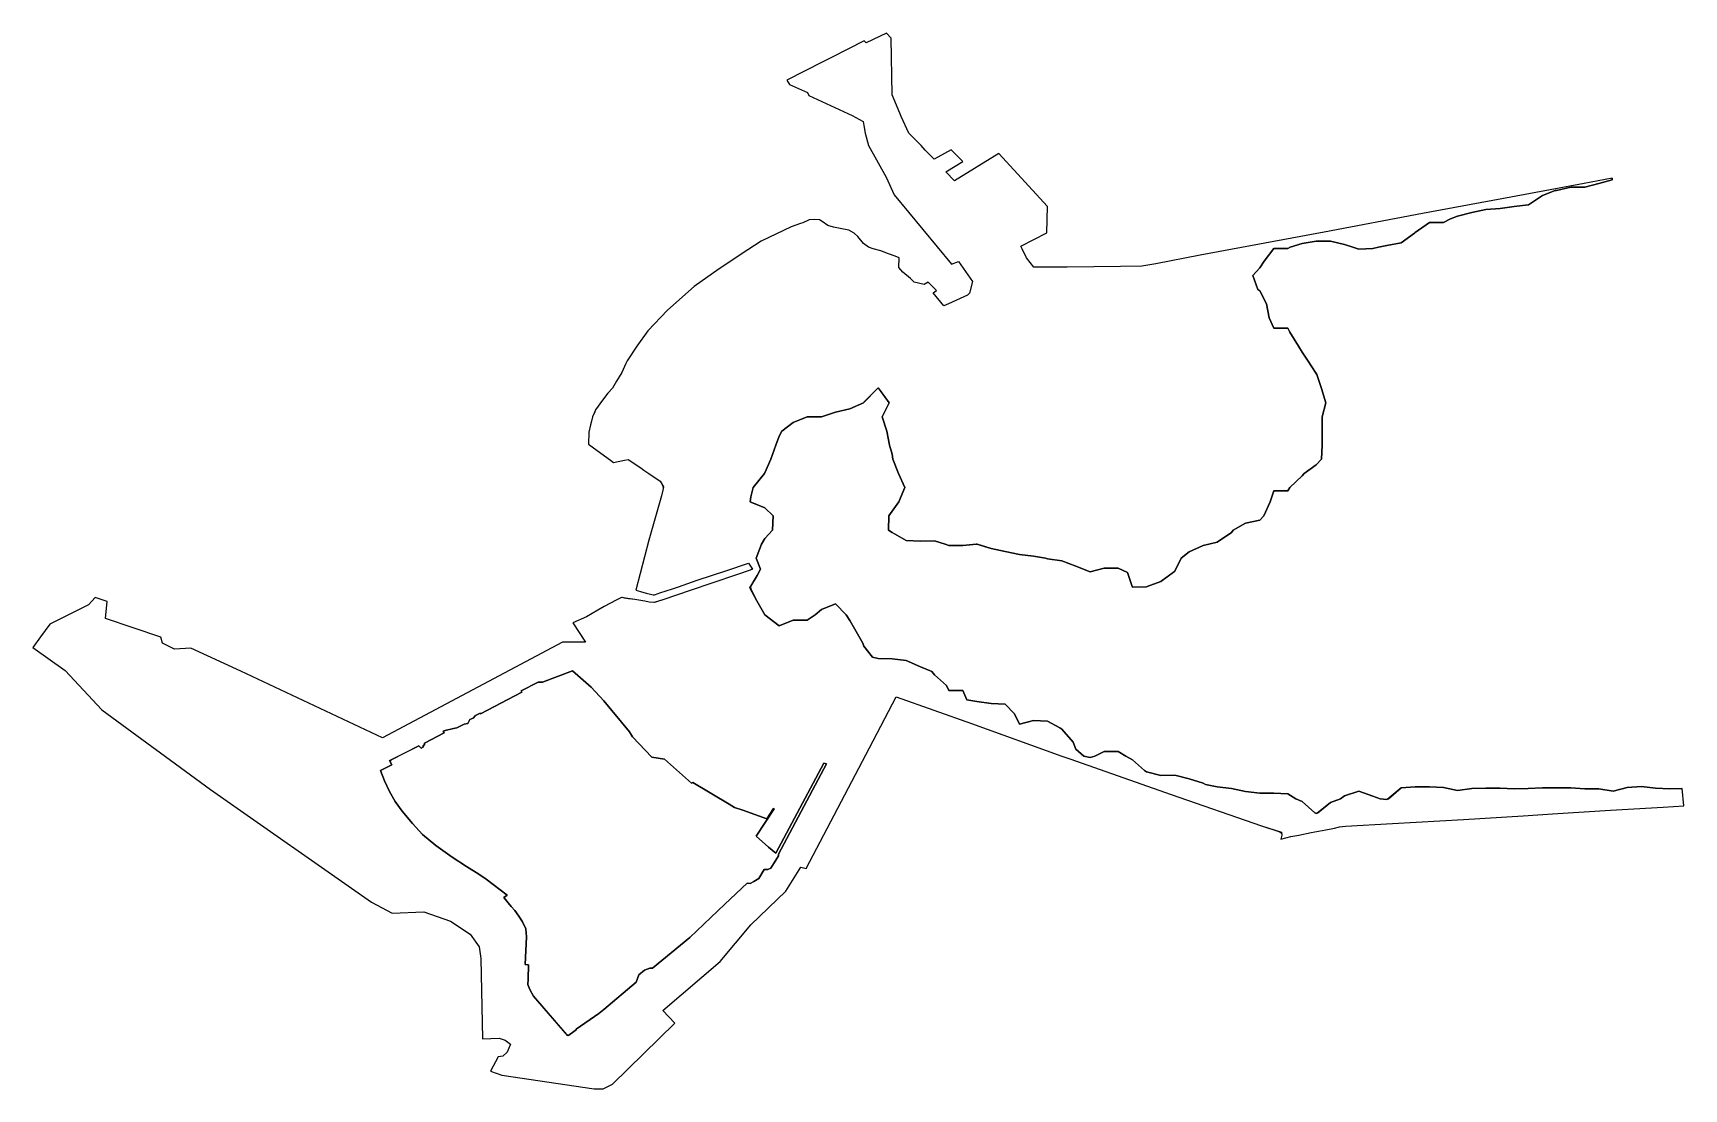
# Model space of a CAD drawing. Header units: inches. Extents: x 139.622 to 139.983, y 35.298 to 35.692.
# Drawn here: x 139.62202 to 139.65776, y 35.32192 to 35.34477 of the extents above; entities that cross this region are included whole.
import ezdxf

# ---------------------------------------------------------------- set-up
doc = ezdxf.new("R2010")
doc.units = ezdxf.units.IN
doc.header["$MEASUREMENT"] = 0

msp = doc.modelspace()

# ---------------------------------------------------------------- linework, layer by layer
for points in [[(139.649806, 35.33738), (139.649797, 35.337404), (139.649607, 35.337686), (139.649491, 35.33786), (139.64941, 35.337992), (139.649223, 35.338298), (139.649185, 35.338379), (139.648879, 35.338379), (139.648778, 35.338604), (139.648719, 35.33891), (139.648573, 35.339189), (139.648535, 35.339216), (139.648425, 35.339522), (139.648573, 35.339688), (139.648667, 35.339828), (139.648879, 35.340104), (139.649185, 35.340104), (139.649233, 35.340134), (139.649491, 35.340216), (139.649797, 35.340265), (139.650103, 35.34026), (139.650409, 35.340192), (139.650592, 35.340134), (139.650715, 35.340094), (139.651021, 35.340108), (139.651141, 35.340134), (139.651327, 35.340172), (139.651633, 35.340231), (139.651925, 35.34044), (139.651939, 35.34045), (139.652245, 35.340665), (139.652551, 35.340665), (139.652704, 35.340746), (139.652857, 35.340808), (139.653162, 35.340886), (139.653468, 35.340947), (139.653774, 35.340971), (139.65408, 35.341012), (139.654386, 35.341048), (139.654392, 35.341051), (139.654692, 35.34125), (139.654969, 35.341357), (139.654998, 35.341363), (139.655304, 35.341432), (139.65561, 35.341432), (139.655916, 35.341512), (139.656204, 35.341591), (139.6562, 35.341625), (139.655594, 35.341508), (139.654011, 35.341217), (139.652096, 35.340865), (139.64997, 35.340461), (139.647285, 35.339964), (139.646326, 35.33977), (139.646024, 35.339722), (139.645557, 35.339717), (139.644408, 35.339704), (139.643686, 35.339701), (139.643523, 35.339906), (139.643434, 35.340095), (139.643404, 35.340159), (139.643966, 35.340446), (139.643977, 35.341012), (139.64293, 35.342162), (139.641967, 35.341567), (139.641779, 35.341767), (139.642147, 35.341987), (139.641897, 35.342242), (139.641609, 35.342083), (139.641526, 35.342035), (139.641333, 35.342233), (139.641243, 35.342332), (139.640982, 35.342597), (139.640814, 35.342958), (139.640786, 35.343033), (139.64062, 35.343428), (139.640598, 35.344653), (139.640492, 35.344767), (139.640056, 35.344556), (139.64001, 35.344597), (139.639304, 35.344236), (139.63919, 35.344178), (139.639115, 35.344141), (139.638341, 35.343745), (139.638394, 35.343655), (139.638785, 35.343477), (139.638811, 35.343417), (139.639753, 35.342983), (139.639991, 35.342854), (139.640004, 35.342768), (139.640037, 35.342602), (139.640105, 35.34233), (139.640488, 35.341645), (139.640659, 35.341264), (139.641902, 35.339765), (139.642057, 35.339821), (139.642358, 35.33939), (139.642294, 35.339141), (139.642252, 35.339098), (139.641841, 35.338909), (139.641738, 35.338868), (139.641505, 35.339144), (139.641576, 35.339198), (139.6414, 35.339373), (139.641308, 35.339325), (139.641095, 35.339378), (139.641012, 35.339454), (139.640851, 35.339595), (139.640766, 35.339692), (139.640773, 35.339901), (139.640682, 35.339939), (139.640541, 35.33999), (139.640371, 35.340052), (139.64021, 35.340097), (139.640109, 35.340137), (139.639997, 35.340213), (139.639874, 35.340367), (139.639798, 35.34044), (139.639682, 35.340498), (139.639495, 35.340537), (139.639351, 35.340567), (139.639224, 35.340605), (139.639102, 35.340686), (139.639046, 35.340727), (139.638944, 35.340729), (139.638824, 35.340726), (139.638683, 35.340663), (139.638636, 35.340646), (139.638435, 35.340572), (139.637782, 35.340267), (139.637495, 35.340074), (139.636877, 35.339668), (139.636335, 35.339285), (139.635758, 35.33877), (139.635328, 35.338322), (139.635089, 35.337992), (139.63488, 35.337675), (139.634854, 35.337619), (139.634764, 35.337421), (139.634652, 35.337233), (139.634566, 35.33708), (139.634467, 35.336974), (139.63435, 35.336827), (139.634196, 35.336614), (139.63419, 35.336595), (139.634171, 35.336539), (139.634135, 35.336463), (139.634113, 35.336371), (139.634089, 35.336289), (139.634055, 35.336131), (139.634044, 35.335875), (139.634313, 35.335678), (139.634521, 35.335525), (139.634588, 35.335473), (139.634827, 35.335525), (139.634902, 35.335542), (139.635182, 35.335359), (139.635247, 35.335312), (139.635352, 35.335236), (139.635596, 35.33507), (139.635667, 35.334945), (139.635655, 35.334873), (139.635624, 35.334753), (139.635355, 35.333798), (139.635069, 35.332714), (139.635169, 35.332684), (139.635291, 35.332651), (139.635391, 35.332626), (139.635448, 35.332615), (139.635474, 35.332614), (139.635552, 35.332639), (139.635588, 35.332653), (139.635863, 35.332745), (139.635993, 35.332787), (139.636399, 35.332926), (139.637038, 35.333139), (139.637509, 35.333297), (139.637563, 35.333211), (139.637592, 35.333165), (139.637543, 35.333142), (139.637271, 35.333051), (139.636716, 35.332867), (139.636249, 35.332709), (139.635677, 35.332514), (139.635467, 35.332446), (139.635357, 35.332456), (139.635263, 35.332473), (139.635049, 35.332509), (139.634845, 35.332538), (139.634804, 35.332548), (139.634757, 35.332555), (139.634644, 35.332495), (139.634385, 35.332356), (139.634249, 35.332278), (139.634002, 35.332139), (139.63371, 35.332004), (139.63398, 35.33159), (139.633483, 35.331585), (139.62959, 35.329515), (139.626522, 35.330958), (139.625437, 35.331459), (139.625087, 35.331438), (139.624824, 35.331564), (139.624793, 35.331694), (139.623593, 35.332102), (139.623625, 35.332467), (139.62337, 35.332553), (139.623226, 35.332392), (139.622385, 35.331977), (139.622184, 35.331704), (139.622023, 35.33147), (139.62272, 35.330975), (139.623511, 35.330125), (139.625862, 35.328401), (139.629347, 35.325961), (139.629795, 35.325725), (139.630484, 35.32575), (139.631057, 35.325551), (139.631483, 35.325273), (139.63168, 35.324993), (139.631712, 35.324746), (139.631749, 35.323005), (139.63211, 35.32302), (139.632244, 35.322979), (139.632361, 35.322889), (139.632289, 35.322714), (139.632192, 35.322628), (139.632093, 35.322613), (139.631924, 35.322303), (139.632169, 35.32222), (139.634165, 35.321921), (139.634365, 35.321926), (139.634564, 35.322027), (139.635915, 35.323344), (139.635657, 35.323616), (139.636895, 35.324681), (139.637556, 35.325473), (139.638316, 35.326202), (139.638642, 35.32672), (139.63876, 35.32669), (139.640125, 35.329303), (139.640707, 35.330404), (139.642334, 35.329829), (139.644293, 35.329123), (139.644464, 35.329063), (139.646659, 35.328293), (139.648609, 35.327615), (139.649042, 35.327474), (139.649051, 35.327409), (139.649031, 35.327329), (139.649248, 35.327384), (139.649417, 35.327414), (139.649689, 35.327469), (139.650002, 35.327528), (139.650193, 35.327565), (139.6503, 35.327591), (139.650431, 35.327604), (139.65145, 35.327661), (139.652981, 35.327748), (139.654275, 35.327834), (139.65491, 35.327874), (139.656164, 35.327954), (139.657306, 35.32802), (139.657756, 35.328048), (139.657713, 35.32842), (139.657446, 35.328411), (139.65714, 35.328429), (139.656834, 35.328463), (139.656528, 35.328446), (139.656222, 35.328367), (139.655916, 35.328415), (139.65561, 35.328412), (139.655304, 35.328434), (139.654998, 35.328434), (139.654692, 35.328438), (139.654386, 35.328421), (139.65408, 35.328415), (139.653774, 35.328429), (139.653468, 35.328426), (139.653162, 35.328419), (139.652857, 35.328378), (139.652551, 35.328446), (139.652245, 35.328456), (139.651939, 35.328456), (139.651633, 35.328433), (139.651334, 35.328181), (139.651177, 35.328201), (139.651021, 35.328258), (139.650715, 35.328361), (139.650409, 35.328266), (139.650319, 35.328201), (139.650103, 35.328117), (139.64981, 35.327879), (139.649763, 35.327895), (139.649491, 35.328137), (139.649357, 35.328201), (139.649185, 35.328305), (139.648879, 35.328323), (139.648573, 35.328323), (139.648267, 35.32836), (139.647961, 35.328422), (139.647655, 35.328458), (139.647401, 35.328507), (139.647349, 35.328539), (139.647043, 35.328631), (139.646737, 35.328711), (139.646431, 35.328703), (139.646125, 35.328782), (139.646083, 35.328813), (139.645819, 35.329039), (139.645674, 35.329119), (139.645513, 35.329225), (139.645207, 35.329225), (139.645006, 35.329119), (139.644901, 35.329094), (139.644769, 35.329119), (139.644595, 35.329274), (139.644534, 35.329425), (139.644289, 35.329705), (139.644245, 35.329731), (139.643983, 35.329879), (139.643677, 35.329892), (139.643372, 35.329813), (139.643267, 35.330037), (139.643066, 35.330244), (139.64276, 35.330262), (139.642454, 35.330301), (139.642236, 35.330343), (139.642148, 35.330542), (139.641842, 35.330542), (139.641791, 35.330649), (139.641536, 35.330884), (139.641478, 35.330955), (139.64123, 35.331053), (139.640924, 35.331192), (139.640618, 35.33123), (139.640312, 35.331231), (139.640193, 35.331261), (139.640006, 35.331503), (139.639981, 35.331566), (139.639813, 35.331872), (139.6397, 35.332056), (139.639622, 35.332178), (139.639394, 35.332418), (139.639088, 35.332296), (139.63895, 35.332178), (139.638782, 35.332066), (139.638476, 35.332066), (139.63817, 35.33194), (139.637864, 35.332178), (139.637691, 35.332484), (139.63754, 35.332766), (139.637699, 35.333031), (139.637771, 35.333167), (139.637674, 35.333402), (139.637793, 35.333708), (139.637864, 35.33383), (139.638026, 35.334014), (139.638043, 35.33432), (139.637864, 35.334495), (139.637546, 35.334622), (139.637558, 35.334732), (139.637612, 35.334932), (139.637856, 35.335238), (139.637864, 35.335249), (139.637993, 35.335544), (139.638102, 35.33585), (139.63817, 35.336043), (139.638232, 35.336156), (139.638476, 35.336339), (139.638782, 35.336462), (139.639088, 35.336462), (139.639394, 35.336563), (139.6397, 35.336638), (139.639996, 35.336768), (139.640302, 35.337074), (139.640318, 35.33709), (139.640552, 35.336768), (139.640399, 35.336462), (139.640502, 35.336156), (139.640563, 35.33585), (139.640618, 35.335656), (139.640633, 35.335544), (139.640752, 35.335238), (139.640892, 35.334932), (139.640761, 35.334626), (139.640618, 35.334423), (139.640545, 35.33432), (139.640541, 35.334014), (139.640618, 35.333959), (139.640924, 35.333786), (139.64123, 35.333774), (139.641536, 35.333779), (139.641763, 35.333708), (139.641842, 35.333678), (139.642148, 35.333678), (139.642452, 35.33371), (139.64276, 35.333613), (139.643066, 35.333549), (139.643372, 35.333484), (139.643677, 35.333452), (139.643934, 35.333402), (139.643983, 35.333394), (139.644289, 35.333347), (139.644595, 35.33323), (139.644901, 35.333109), (139.645207, 35.333188), (139.645513, 35.333188), (139.645709, 35.333096), (139.645815, 35.33279), (139.645819, 35.332779), (139.646125, 35.332787), (139.646137, 35.33279), (139.646431, 35.332902), (139.646738, 35.333125), (139.646874, 35.333402), (139.647043, 35.333544), (139.647349, 35.333682), (139.647474, 35.333708), (139.647655, 35.333751), (139.647961, 35.333962), (139.647997, 35.334014), (139.648267, 35.33416), (139.648573, 35.334228), (139.648664, 35.33432), (139.648801, 35.334626), (139.648879, 35.334864), (139.649185, 35.334864), (139.649225, 35.334932), (139.649491, 35.335187), (139.649535, 35.335238), (139.649797, 35.335425), (139.649911, 35.335544), (139.649924, 35.33585), (139.649923, 35.336156), (139.649923, 35.336462), (139.650006, 35.336768), (139.649913, 35.337074)], [(139.639199, 35.328953), (139.63816, 35.327), (139.638157, 35.326962), (139.637991, 35.326695), (139.637926, 35.326671), (139.637849, 35.326669), (139.637735, 35.326473), (139.637627, 35.32641), (139.637543, 35.326369), (139.637478, 35.326377), (139.637, 35.325917), (139.636238, 35.325196), (139.635433, 35.324536), (139.635371, 35.324536), (139.635257, 35.324488), (139.635133, 35.324391), (139.635075, 35.324229), (139.634377, 35.323642), (139.634269, 35.323551), (139.633776, 35.323218), (139.633776, 35.323198), (139.633595, 35.32307), (139.632859, 35.323931), (139.632778, 35.324071), (139.632734, 35.32418), (139.632737, 35.324296), (139.632749, 35.324605), (139.632678, 35.324615), (139.632701, 35.325216), (139.632691, 35.325388), (139.632614, 35.325535), (139.632536, 35.325662), (139.632452, 35.325783), (139.632375, 35.325872), (139.63221, 35.326061), (139.632287, 35.326112), (139.631829, 35.326461), (139.631671, 35.326565), (139.631402, 35.326734), (139.631098, 35.326939), (139.630742, 35.327187), (139.630454, 35.327427), (139.630237, 35.327665), (139.63001, 35.327933), (139.629864, 35.328143), (139.629737, 35.328358), (139.629631, 35.328586), (139.629544, 35.328811), (139.629791, 35.328936), (139.62974, 35.329024), (139.630372, 35.329345), (139.630427, 35.329297), (139.630474, 35.32932), (139.630458, 35.329345), (139.630495, 35.329365), (139.630495, 35.329401), (139.630924, 35.329627), (139.630897, 35.329662), (139.630943, 35.32968), (139.631125, 35.329721), (139.631199, 35.329731), (139.631354, 35.329813), (139.631431, 35.329826), (139.631474, 35.329917), (139.631548, 35.329947), (139.631598, 35.330003), (139.631699, 35.330054), (139.631709, 35.330036), (139.632601, 35.330504), (139.632592, 35.330534), (139.632953, 35.33072), (139.633052, 35.330725), (139.633698, 35.33097), (139.634101, 35.330616), (139.63438, 35.330322), (139.634932, 35.329649), (139.635, 35.329543), (139.635415, 35.329097), (139.635691, 35.329055), (139.636276, 35.328534), (139.636304, 35.328554), (139.637088, 35.328081), (139.637205, 35.328011), (139.637385, 35.327955), (139.637902, 35.327767), (139.638049, 35.327988), (139.638066, 35.327982), (139.637674, 35.327393), (139.637939, 35.32715), (139.6381, 35.327021), (139.639136, 35.328969)]]:
    msp.add_lwpolyline(points, close=True)
for points in [[(139.6562, 35.341625), (139.655594, 35.341508), (139.654011, 35.341217), (139.652096, 35.340865), (139.64997, 35.340461), (139.647285, 35.339964), (139.646326, 35.33977), (139.646024, 35.339722), (139.645557, 35.339717), (139.644408, 35.339704), (139.643686, 35.339701), (139.643523, 35.339906), (139.643434, 35.340095), (139.643404, 35.340159), (139.643966, 35.340446), (139.643977, 35.341012), (139.64293, 35.342162), (139.641967, 35.341567), (139.641779, 35.341767), (139.642147, 35.341987), (139.641897, 35.342242), (139.641609, 35.342083), (139.641526, 35.342035), (139.641333, 35.342233), (139.641243, 35.342332), (139.640982, 35.342597), (139.640814, 35.342958), (139.640786, 35.343033), (139.64062, 35.343428), (139.640598, 35.344653), (139.640492, 35.344767), (139.640056, 35.344556), (139.64001, 35.344597), (139.639304, 35.344236), (139.63919, 35.344178), (139.639115, 35.344141), (139.638341, 35.343745), (139.638394, 35.343655), (139.638785, 35.343477), (139.638811, 35.343417), (139.639753, 35.342983), (139.639991, 35.342854), (139.640004, 35.342768), (139.640037, 35.342602), (139.640105, 35.34233), (139.640488, 35.341645), (139.640659, 35.341264), (139.641902, 35.339765), (139.642057, 35.339821), (139.642358, 35.33939), (139.642294, 35.339141), (139.642252, 35.339098), (139.641841, 35.338909), (139.641738, 35.338868), (139.641505, 35.339144), (139.641576, 35.339198), (139.6414, 35.339373), (139.641308, 35.339325), (139.641095, 35.339378), (139.641012, 35.339454), (139.640851, 35.339595), (139.640766, 35.339692), (139.640773, 35.339901), (139.640682, 35.339939), (139.640541, 35.33999), (139.640371, 35.340052), (139.64021, 35.340097), (139.640109, 35.340137), (139.639997, 35.340213), (139.639874, 35.340367), (139.639798, 35.34044), (139.639682, 35.340498), (139.639495, 35.340537), (139.639351, 35.340567), (139.639224, 35.340605), (139.639102, 35.340686), (139.639046, 35.340727), (139.638944, 35.340729), (139.638824, 35.340726), (139.638683, 35.340663), (139.638636, 35.340646), (139.638435, 35.340572), (139.637782, 35.340267), (139.637495, 35.340074), (139.636877, 35.339668), (139.636335, 35.339285), (139.635758, 35.33877), (139.635328, 35.338322), (139.635089, 35.337992), (139.63488, 35.337675), (139.634854, 35.337619), (139.634764, 35.337421), (139.634652, 35.337233), (139.634566, 35.33708), (139.634467, 35.336974), (139.63435, 35.336827), (139.634196, 35.336614), (139.63419, 35.336595), (139.634183, 35.336574), (139.634168, 35.336533), (139.634135, 35.336463), (139.634113, 35.336371), (139.634089, 35.336289), (139.634055, 35.336131), (139.634044, 35.335875), (139.634313, 35.335678), (139.634521, 35.335525), (139.634588, 35.335473), (139.634827, 35.335525), (139.634902, 35.335542), (139.635182, 35.335359), (139.635247, 35.335312), (139.635352, 35.335236), (139.635596, 35.33507), (139.635646, 35.334981), (139.635663, 35.334922), (139.635655, 35.334873), (139.635624, 35.334753), (139.635355, 35.333798), (139.635069, 35.332714), (139.635169, 35.332684), (139.635291, 35.332651), (139.635391, 35.332626), (139.635448, 35.332615), (139.635474, 35.332614), (139.635552, 35.332639), (139.635588, 35.332653), (139.635863, 35.332745), (139.635993, 35.332787), (139.636399, 35.332926), (139.637038, 35.333139), (139.637485, 35.333289), (139.63751, 35.333295), (139.637563, 35.333211)], [(139.656204, 35.341591), (139.655916, 35.341512), (139.65561, 35.341432), (139.655304, 35.341432), (139.654998, 35.341363), (139.654969, 35.341357), (139.654692, 35.34125), (139.654392, 35.341051), (139.654386, 35.341048), (139.65408, 35.341012), (139.653774, 35.340971), (139.653468, 35.340947), (139.653162, 35.340886), (139.652857, 35.340808), (139.652704, 35.340746), (139.652551, 35.340665), (139.652245, 35.340665), (139.651939, 35.34045), (139.651925, 35.34044), (139.651633, 35.340231), (139.651327, 35.340172), (139.651141, 35.340134), (139.651021, 35.340108), (139.650715, 35.340094), (139.650592, 35.340134), (139.650409, 35.340192), (139.650103, 35.34026), (139.649797, 35.340265), (139.649491, 35.340216), (139.649233, 35.340134), (139.649185, 35.340104), (139.648879, 35.340104), (139.648667, 35.339828), (139.648573, 35.339688), (139.648425, 35.339522), (139.648535, 35.339216), (139.648573, 35.339189), (139.648719, 35.33891), (139.648778, 35.338604), (139.648879, 35.338379), (139.649185, 35.338379), (139.649223, 35.338298), (139.64941, 35.337992), (139.649491, 35.33786), (139.649607, 35.337686), (139.649797, 35.337404), (139.649806, 35.33738), (139.649913, 35.337074), (139.650006, 35.336768), (139.649923, 35.336462), (139.649923, 35.336156), (139.649924, 35.33585), (139.649911, 35.335544), (139.649797, 35.335425), (139.649535, 35.335238), (139.649491, 35.335187), (139.649225, 35.334932), (139.649185, 35.334864), (139.648879, 35.334864), (139.648801, 35.334626), (139.648664, 35.33432), (139.648573, 35.334228), (139.648267, 35.33416), (139.647997, 35.334014), (139.647961, 35.333962), (139.647655, 35.333751), (139.647474, 35.333708), (139.647349, 35.333682), (139.647043, 35.333544), (139.646874, 35.333402), (139.646737, 35.333123), (139.646698, 35.333096), (139.646431, 35.332902), (139.646137, 35.33279), (139.646125, 35.332787), (139.645819, 35.332779), (139.645815, 35.33279), (139.645709, 35.333096), (139.645513, 35.333188), (139.645207, 35.333188), (139.644901, 35.333109), (139.644595, 35.33323), (139.644289, 35.333347), (139.643983, 35.333394), (139.643934, 35.333402), (139.643677, 35.333452), (139.643372, 35.333484), (139.643066, 35.333549), (139.64276, 35.333613), (139.642457, 35.333708), (139.642454, 35.33371), (139.642436, 35.333708), (139.642148, 35.333678), (139.641842, 35.333678), (139.641763, 35.333708), (139.641536, 35.333779), (139.64123, 35.333774), (139.640924, 35.333786), (139.640618, 35.333959), (139.640541, 35.334014), (139.640545, 35.33432), (139.640618, 35.334423), (139.640761, 35.334626), (139.640892, 35.334932), (139.640752, 35.335238), (139.640633, 35.335544), (139.640618, 35.335656), (139.640563, 35.33585), (139.640502, 35.336156), (139.640399, 35.336462), (139.640552, 35.336768), (139.64033, 35.337074), (139.640312, 35.337084), (139.640302, 35.337074), (139.640006, 35.336778), (139.639996, 35.336768), (139.6397, 35.336638), (139.639394, 35.336563), (139.639088, 35.336462), (139.639088, 35.336462), (139.638782, 35.336462), (139.638476, 35.336339), (139.638232, 35.336156), (139.63817, 35.336043), (139.638102, 35.33585), (139.637993, 35.335544), (139.637864, 35.335249), (139.637856, 35.335238), (139.637612, 35.334932), (139.637558, 35.334732), (139.637546, 35.334626), (139.637558, 35.334617), (139.637864, 35.334495), (139.638043, 35.33432), (139.638026, 35.334014), (139.637864, 35.33383), (139.637793, 35.333708), (139.637674, 35.333402), (139.637771, 35.333167)], [(139.6562, 35.341625), (139.656204, 35.341591)], [(139.637546, 35.333144), (139.637543, 35.333142), (139.637271, 35.333051), (139.636716, 35.332867), (139.636249, 35.332709), (139.635677, 35.332514), (139.635499, 35.332456), (139.635443, 35.332448), (139.635357, 35.332456), (139.635263, 35.332473), (139.635049, 35.332509), (139.634913, 35.332528), (139.634826, 35.332543), (139.634804, 35.332548), (139.634776, 35.332552), (139.634761, 35.332557), (139.634644, 35.332495), (139.634385, 35.332356), (139.634249, 35.332278), (139.634002, 35.332139), (139.63371, 35.332004), (139.633969, 35.331606), (139.633969, 35.331589), (139.633483, 35.331585), (139.62959, 35.329515), (139.626522, 35.330958), (139.625437, 35.331459), (139.625087, 35.331438), (139.624824, 35.331564), (139.624793, 35.331694), (139.623593, 35.332102), (139.623625, 35.332467), (139.62337, 35.332553), (139.623226, 35.332392), (139.622385, 35.331977), (139.622184, 35.331704), (139.622023, 35.33147), (139.62272, 35.330975), (139.623511, 35.330125), (139.625862, 35.328401), (139.629347, 35.325961), (139.629795, 35.325725), (139.630484, 35.32575), (139.631057, 35.325551), (139.631483, 35.325273), (139.63168, 35.324993), (139.631712, 35.324746), (139.631749, 35.323005), (139.63211, 35.32302), (139.632244, 35.322979), (139.632361, 35.322889), (139.632289, 35.322714), (139.632192, 35.322628), (139.632093, 35.322613), (139.631924, 35.322303), (139.632169, 35.32222), (139.634165, 35.321921), (139.634365, 35.321926), (139.634564, 35.322027), (139.635915, 35.323344), (139.635657, 35.323616), (139.636895, 35.324681), (139.637556, 35.325473), (139.638316, 35.326202), (139.638642, 35.32672), (139.63876, 35.32669), (139.640125, 35.329303), (139.640707, 35.330404), (139.642334, 35.329829), (139.644293, 35.329123), (139.644464, 35.329063), (139.646659, 35.328293), (139.648609, 35.327615), (139.649012, 35.327484), (139.649045, 35.327454), (139.649051, 35.327409), (139.649031, 35.327329), (139.649248, 35.327384), (139.649417, 35.327414), (139.649689, 35.327469), (139.650002, 35.327528), (139.650193, 35.327565), (139.6503, 35.327591), (139.650431, 35.327604), (139.65145, 35.327661), (139.652981, 35.327748), (139.654275, 35.327834), (139.65491, 35.327874), (139.656164, 35.327954), (139.657306, 35.32802), (139.657756, 35.328048)], [(139.637563, 35.333211), (139.637571, 35.333198), (139.637591, 35.333164), (139.637546, 35.333144)], [(139.637771, 35.333167), (139.637699, 35.333031), (139.637555, 35.33279), (139.637558, 35.332732), (139.637691, 35.332484), (139.637864, 35.332178), (139.637864, 35.332178), (139.63817, 35.33194), (139.638476, 35.332066), (139.638782, 35.332066), (139.63895, 35.332178), (139.639088, 35.332296), (139.639394, 35.332418), (139.639622, 35.332178), (139.6397, 35.332056), (139.639813, 35.331872), (139.639981, 35.331566), (139.640006, 35.331503), (139.640193, 35.331261), (139.640312, 35.331231), (139.640618, 35.33123), (139.640924, 35.331192), (139.64123, 35.331053), (139.641478, 35.330955), (139.641536, 35.330884), (139.641791, 35.330649), (139.641842, 35.330542), (139.642148, 35.330542), (139.642236, 35.330343), (139.642454, 35.330301), (139.64276, 35.330262), (139.643066, 35.330244), (139.643267, 35.330037), (139.643372, 35.329813), (139.643677, 35.329892), (139.643983, 35.329879), (139.644245, 35.329731), (139.644289, 35.329705), (139.644534, 35.329425), (139.644595, 35.329274), (139.644769, 35.329119), (139.644901, 35.329094), (139.645006, 35.329119), (139.645207, 35.329225), (139.645513, 35.329225), (139.645674, 35.329119), (139.645819, 35.329039), (139.646083, 35.328813), (139.646125, 35.328782), (139.646431, 35.328703), (139.646737, 35.328711), (139.647043, 35.328631), (139.647349, 35.328539), (139.647401, 35.328507), (139.647655, 35.328458), (139.647961, 35.328422), (139.648267, 35.32836), (139.648573, 35.328323), (139.648879, 35.328323), (139.649185, 35.328305), (139.649357, 35.328201), (139.649491, 35.328137), (139.649763, 35.327895), (139.649797, 35.327884), (139.649829, 35.327895), (139.650103, 35.328117), (139.650319, 35.328201), (139.650409, 35.328266), (139.650715, 35.328361), (139.651021, 35.328258), (139.651177, 35.328201), (139.651327, 35.328182), (139.651357, 35.328201), (139.651633, 35.328433), (139.651939, 35.328456), (139.652245, 35.328456), (139.652551, 35.328446), (139.652857, 35.328378), (139.653162, 35.328419), (139.653468, 35.328426), (139.653774, 35.328429), (139.65408, 35.328415), (139.654386, 35.328421), (139.654692, 35.328438), (139.654998, 35.328434), (139.655304, 35.328434), (139.65561, 35.328412), (139.655916, 35.328415), (139.656222, 35.328367), (139.656528, 35.328446), (139.656834, 35.328463), (139.65714, 35.328429), (139.657446, 35.328411), (139.657713, 35.32842)], [(139.638049, 35.327988), (139.637902, 35.327767), (139.637385, 35.327955), (139.637205, 35.328011), (139.637088, 35.328081), (139.636304, 35.328554), (139.636276, 35.328534), (139.635691, 35.329055), (139.635415, 35.329097), (139.635, 35.329543), (139.634932, 35.329649), (139.63438, 35.330322), (139.634101, 35.330616), (139.633698, 35.33097), (139.633052, 35.330725), (139.632953, 35.33072), (139.632592, 35.330534), (139.632601, 35.330504), (139.631709, 35.330036), (139.631699, 35.330054), (139.631598, 35.330003), (139.631548, 35.329947), (139.631474, 35.329917), (139.631431, 35.329826), (139.631354, 35.329813), (139.631199, 35.329731), (139.631125, 35.329721), (139.630943, 35.32968), (139.630897, 35.329662), (139.630924, 35.329627), (139.630495, 35.329401), (139.630495, 35.329365), (139.630458, 35.329345), (139.630474, 35.32932), (139.630427, 35.329297), (139.630372, 35.329345), (139.629766, 35.329037), (139.629754, 35.328999), (139.629791, 35.328936), (139.629544, 35.328811), (139.629631, 35.328586), (139.629737, 35.328358), (139.629864, 35.328143), (139.63001, 35.327933), (139.630237, 35.327665), (139.630454, 35.327427), (139.630742, 35.327187), (139.631098, 35.326939), (139.631402, 35.326734), (139.631671, 35.326565), (139.631829, 35.326461), (139.632287, 35.326112), (139.63221, 35.326061), (139.632375, 35.325872), (139.632452, 35.325783), (139.632536, 35.325662), (139.632614, 35.325535), (139.632691, 35.325388), (139.632701, 35.325216), (139.632678, 35.324615), (139.632749, 35.324605), (139.632737, 35.324296), (139.632734, 35.32418), (139.632778, 35.324071), (139.632859, 35.323931), (139.633572, 35.323096), (139.633618, 35.323086), (139.633776, 35.323198), (139.633776, 35.323218), (139.634269, 35.323551), (139.634377, 35.323642), (139.635075, 35.324229), (139.635133, 35.324391), (139.635257, 35.324488), (139.635371, 35.324536), (139.635433, 35.324536), (139.636238, 35.325196), (139.637, 35.325917), (139.637478, 35.326377), (139.637543, 35.326369), (139.637627, 35.32641), (139.637735, 35.326473), (139.637849, 35.326669), (139.637926, 35.326671), (139.637991, 35.326695), (139.638157, 35.326962), (139.63816, 35.327), (139.639199, 35.328953), (139.639136, 35.328969), (139.6381, 35.327021), (139.637939, 35.32715), (139.637674, 35.327393), (139.638066, 35.327982), (139.638049, 35.327988)], [(139.657756, 35.328048), (139.657713, 35.32842)]]:
    msp.add_lwpolyline(points)

doc.saveas('drawing.dxf')
